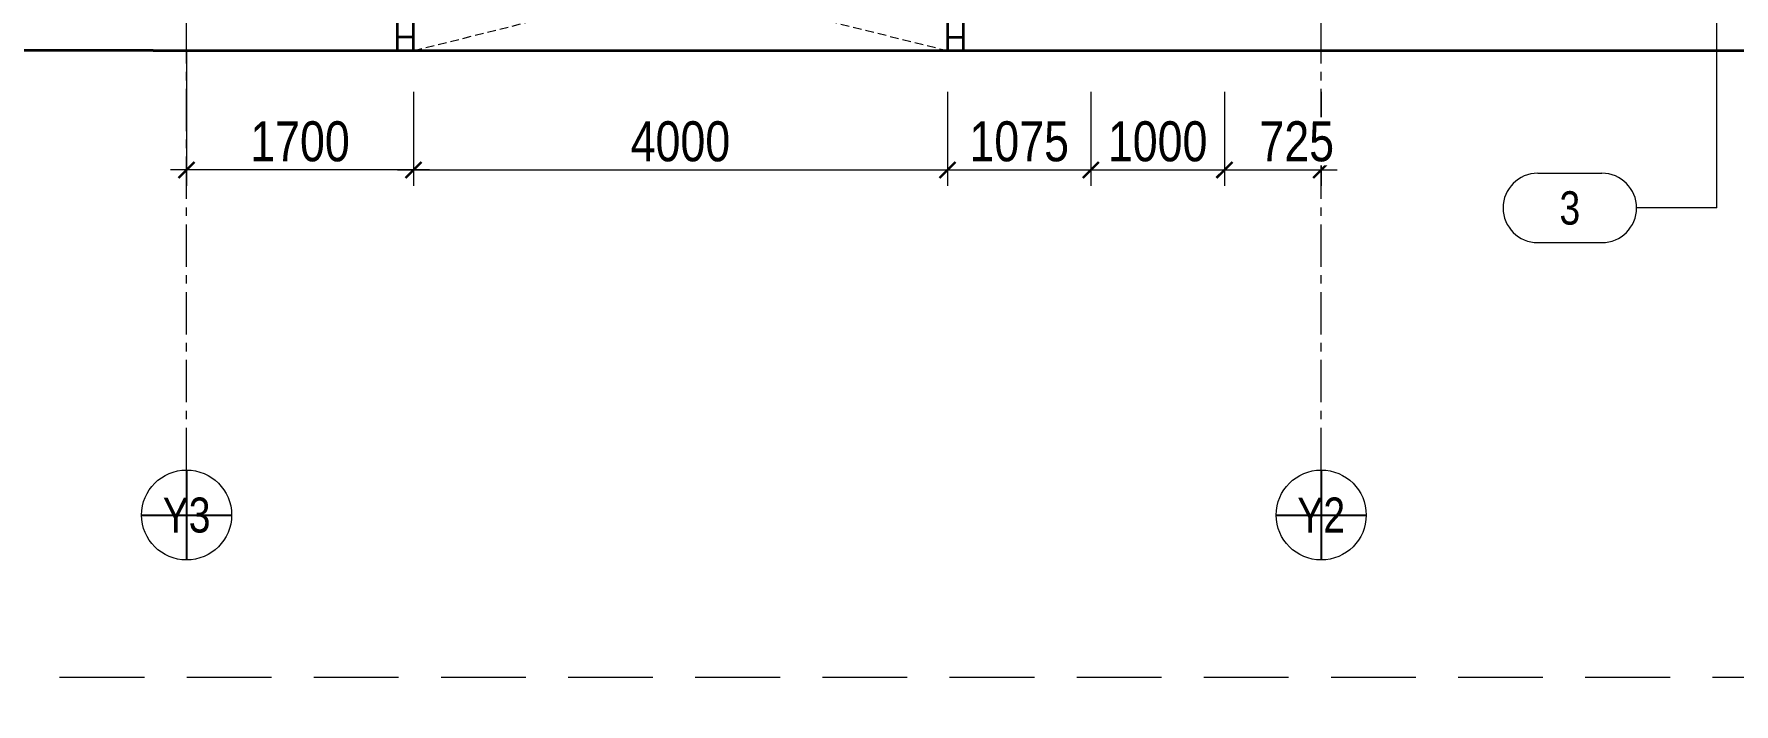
# Model space of a CAD drawing. Header units: millimetres. Extents: x -547695 to 905972, y -1055718 to 167349.
# Drawn here: x -528445 to -515709, y -976239 to -971217 of the extents above; entities that cross this region are included whole.
import ezdxf
from ezdxf.enums import TextEntityAlignment as Align
from ezdxf.xclip import XClip

# ---------------------------------------------------------------- set-up
doc = ezdxf.new("R2010")
doc.units = ezdxf.units.MM
doc.header["$XCLIPFRAME"] = 0
doc.linetypes.add('CENTER', pattern=[50.8, 31.75, -6.35, 6.35, -6.35])
doc.linetypes.add('HIDDEN', pattern=[9.525, 6.35, -3.175])
doc.layers.get('DEFPOINTS').update_dxf_attribs({"color": 1, "lineweight": 25})
for name, color, linetype, lineweight in [('A-DIMS', 8, 'Continuous', 9), ('A-FINE', 255, 'Continuous', 25), ('A-GRID', 250, 'CENTER', 15), ('A-HEVY', 111, 'Continuous', 35), ('A-HIDD', 45, 'HIDDEN', 9), ('A-PATT', 252, 'Continuous', 9), ('A-SYMBOLS', 10, 'Continuous', 13)]:
    doc.layers.add(name, color=color, linetype=linetype, lineweight=lineweight)
doc.styles.add('VTK _ Arial_2.5 mm', font='arial.ttf', dxfattribs={"width": 0.8})
doc.styles.add('VTK_Arial', font='arial.ttf', dxfattribs={"width": 0.8})
doc.styles.add('VTK_Arial_3.5 mm', font='arial.ttf', dxfattribs={"width": 0.8, "height": 3.5})
doc.dimstyles.new('A-2.5-DIM120', dxfattribs={"dimscale": 120, "dimtxt": 2.5, "dimasz": 1, "dimexe": 1, "dimexo": 0, "dimgap": 0.5, "dimtad": 1, "dimdec": 0, "dimzin": 12, "dimdsep": 46, "dimtxsty": 'VTK_Arial', "dimblk": 'ARCHTICK', "dimcen": 0, "dimdle": 1, "dimclrd": 256, "dimclre": 256, "dimclrt": 7, "dimadec": 1, "dimazin": 3, "dimtfac": 1, "dimtdec": 0, "dimtmove": 0, "dimatfit": 2, "dimfxl": 20, "dimtfill": 1, "dimtolj": 1, "dimtzin": 0, "dimlwd": -1, "dimlwe": -1, "dimarcsym": 0})

# ---------------------------------------------------------------- blocks, each defined once
blk = doc.blocks.new('E56U67')
at = {"layer": 'A-GRID', "ltscale": 10}
blk.add_lwpolyline([(-889.9, -5500), (36929.7, -5500)], dxfattribs=at)
blk = doc.blocks.new('A$C2c41236e')
at = {"layer": 'A-PATT', "ltscale": 5, "true_color": 0xff1a1a, "extrusion": (0, 0, -1)}
h = blk.add_hatch(color=1, dxfattribs=at)
h.dxf.hatch_style = 1
h.paths.add_polyline_path([(-347500, -100), (-348500, -100), (-348500, 20800), (-347500, 20800)])
at = {"layer": 'A-PATT', "ltscale": 5, "true_color": 0x2aa800, "extrusion": (0, 0, -1)}
h = blk.add_hatch(color=84, dxfattribs=at)
h.dxf.hatch_style = 1
h.paths.add_polyline_path([(-351500, -100), (-352500, -100), (-352500, 20800), (-351500, 20800)])
at = {"layer": 'A-PATT', "ltscale": 5, "true_color": 0xff1a1a, "extrusion": (0, 0, -1)}
h = blk.add_hatch(color=1, dxfattribs=at)
h.dxf.hatch_style = 1
h.paths.add_polyline_path([(-355500, -100), (-356500, -100), (-356500, 20800), (-355500, 20800)])
at = {"layer": 'A-FINE', "ltscale": 5, "extrusion": (0, 0, -1)}
for points in [[(-347500, -100), (-348500, -100), (-348500, 20800), (-347500, 20800)], [(-351500, -100), (-352500, -100), (-352500, 20800), (-351500, 20800)], [(-355500, -100), (-356500, -100), (-356500, 20800), (-355500, 20800)]]:
    blk.add_lwpolyline(points, close=True, dxfattribs=at)
blk = doc.blocks.new('*U331')
blk.add_wipeout([(4.5, 0), (4.46, -0.56), (4.36, -1.12), (4.18, -1.66), (3.94, -2.17), (3.64, -2.65), (3.28, -3.08), (2.87, -3.47), (2.41, -3.8), (1.92, -4.07), (1.39, -4.28), (0.84, -4.42), (0.28, -4.49), (-0.28, -4.49), (-0.84, -4.42), (-1.39, -4.28), (-1.92, -4.07), (-2.41, -3.8), (-2.87, -3.47), (-3.28, -3.08), (-3.64, -2.65), (-3.94, -2.17), (-4.18, -1.66), (-4.36, -1.12), (-4.46, -0.56), (-4.5, 0), (-4.46, 0.56), (-4.36, 1.12), (-4.18, 1.66), (-3.94, 2.17), (-3.64, 2.65), (-3.28, 3.08), (-2.87, 3.47), (-2.41, 3.8), (-1.92, 4.07), (-1.39, 4.28), (-0.84, 4.42), (-0.28, 4.49), (0.28, 4.49), (0.84, 4.42), (1.39, 4.28), (1.92, 4.07), (2.41, 3.8), (2.87, 3.47), (3.28, 3.08), (3.64, 2.65), (3.94, 2.17), (4.18, 1.66), (4.36, 1.12), (4.46, 0.56)])
blk.add_circle((0, 0), 4.5)
at = {"layer": 'DEFPOINTS', "color": 250}
for p, q in [((0, 4.5), (0, -4.5)), ((-4.5, 0), (4.5, 0))]:
    blk.add_line(p, q, dxfattribs=at)
at = {"color": 7, "style": 'VTK_Arial_3.5 mm', "width": 0.8}
blk.add_attdef('X12', text='', height=3.5, dxfattribs=at).set_placement((0, 0), align=Align.MIDDLE_CENTER)
blk = doc.blocks.new('*U332')
blk.add_wipeout([(4.5, 0), (4.46, -0.56), (4.36, -1.12), (4.18, -1.66), (3.94, -2.17), (3.64, -2.65), (3.28, -3.08), (2.87, -3.47), (2.41, -3.8), (1.92, -4.07), (1.39, -4.28), (0.84, -4.42), (0.28, -4.49), (-0.28, -4.49), (-0.84, -4.42), (-1.39, -4.28), (-1.92, -4.07), (-2.41, -3.8), (-2.87, -3.47), (-3.28, -3.08), (-3.64, -2.65), (-3.94, -2.17), (-4.18, -1.66), (-4.36, -1.12), (-4.46, -0.56), (-4.5, 0), (-4.46, 0.56), (-4.36, 1.12), (-4.18, 1.66), (-3.94, 2.17), (-3.64, 2.65), (-3.28, 3.08), (-2.87, 3.47), (-2.41, 3.8), (-1.92, 4.07), (-1.39, 4.28), (-0.84, 4.42), (-0.28, 4.49), (0.28, 4.49), (0.84, 4.42), (1.39, 4.28), (1.92, 4.07), (2.41, 3.8), (2.87, 3.47), (3.28, 3.08), (3.64, 2.65), (3.94, 2.17), (4.18, 1.66), (4.36, 1.12), (4.46, 0.56)])
blk.add_circle((0, 0), 4.5)
at = {"layer": 'DEFPOINTS', "color": 250}
for p, q in [((0, 4.5), (0, -4.5)), ((-4.5, 0), (4.5, 0))]:
    blk.add_line(p, q, dxfattribs=at)
at = {"color": 7, "style": 'VTK_Arial_3.5 mm', "width": 0.8}
blk.add_attdef('X12', text='', height=3.5, dxfattribs=at).set_placement((0, 0), align=Align.MIDDLE_CENTER)
blk = doc.blocks.new('RE6UY')
at = {"layer": 'A-GRID', "ltscale": 10}
for points in [[(-14500, -1731.3), (-14500, 10949.4)], [(-6000, -1731.3), (-6000, 10949.4)]]:
    blk.add_lwpolyline(points, dxfattribs=at)
at = {"layer": 'A-SYMBOLS', "xscale": 74.91082045184334, "yscale": 74.91082045184334, "zscale": 74.91082045184334}
for name, p, values in [('*U331', (-14500, -2068.4), {'X12': 'Y3'}), ('*U332', (-6000, -2068.4), {'X12': 'Y2'})]:
    blk.add_blockref(name, p, dxfattribs=at).add_auto_attribs(values)
blk = doc.blocks.new('_ARCHTICK')
at = {"color": 0, "linetype": 'ByBlock', "const_width": 0.15}
blk.add_lwpolyline([(-0.5, -0.5), (0.5, 0.5)], dxfattribs=at)
blk = doc.blocks.new('*D431')
at = {"layer": 'A-DIMS', "transparency": 16777216}
for p, q in [((-525602, -971651), (-525602, -972356)), ((-521602, -971651), (-521602, -972356)), ((-525722, -972236), (-521482, -972236))]:
    blk.add_line(p, q, dxfattribs=at)
at = {"layer": 'DEFPOINTS', "color": 0, "transparency": 16777216}
for p in [(-525602, -971651), (-521602, -971651), (-521602, -972236)]:
    blk.add_point(p, dxfattribs=at)
at = {"layer": 'A-DIMS', "transparency": 16777216, "xscale": 120, "yscale": 120, "zscale": 120, "rotation": 180}
blk.add_blockref('_ARCHTICK', (-525602, -972236), dxfattribs=at)
at = {"layer": 'A-DIMS', "transparency": 16777216, "xscale": 120, "yscale": 120, "zscale": 120}
blk.add_blockref('_ARCHTICK', (-521602, -972236), dxfattribs=at)
at = {"layer": 'A-DIMS', "color": 7, "transparency": 16777216, "insert": (-523602, -972023), "char_height": 300, "attachment_point": 5, "style": 'VTK_Arial', "bg_fill": 3, "box_fill_scale": 1.1, "bg_fill_color": 257, "bg_fill_transparency": 0}
blk.add_mtext('\\A1;4000', dxfattribs=at)
blk = doc.blocks.new('*D432')
at = {"layer": 'A-DIMS', "transparency": 16777216}
for p, q in [((-521602, -971651), (-521602, -972356)), ((-520527, -971651), (-520527, -972356)), ((-521722, -972236), (-520407, -972236))]:
    blk.add_line(p, q, dxfattribs=at)
at = {"layer": 'DEFPOINTS', "color": 0, "transparency": 16777216}
for p in [(-521602, -971651), (-520527, -971651), (-520527, -972236)]:
    blk.add_point(p, dxfattribs=at)
at = {"layer": 'A-DIMS', "transparency": 16777216, "xscale": 120, "yscale": 120, "zscale": 120, "rotation": 180}
blk.add_blockref('_ARCHTICK', (-521602, -972236), dxfattribs=at)
at = {"layer": 'A-DIMS', "transparency": 16777216, "xscale": 120, "yscale": 120, "zscale": 120}
blk.add_blockref('_ARCHTICK', (-520527, -972236), dxfattribs=at)
at = {"layer": 'A-DIMS', "color": 7, "transparency": 16777216, "insert": (-521064, -972023), "char_height": 300, "attachment_point": 5, "style": 'VTK_Arial', "bg_fill": 3, "box_fill_scale": 1.1, "bg_fill_color": 257, "bg_fill_transparency": 0}
blk.add_mtext('\\A1;1075', dxfattribs=at)
blk = doc.blocks.new('*D433')
at = {"layer": 'A-DIMS', "transparency": 16777216}
for p, q in [((-520527, -971651), (-520527, -972356)), ((-519527, -971651), (-519527, -972356)), ((-520647, -972236), (-519407, -972236))]:
    blk.add_line(p, q, dxfattribs=at)
at = {"layer": 'DEFPOINTS', "color": 0, "transparency": 16777216}
for p in [(-520527, -971651), (-519527, -971651), (-519527, -972236)]:
    blk.add_point(p, dxfattribs=at)
at = {"layer": 'A-DIMS', "transparency": 16777216, "xscale": 120, "yscale": 120, "zscale": 120, "rotation": 180}
blk.add_blockref('_ARCHTICK', (-520527, -972236), dxfattribs=at)
at = {"layer": 'A-DIMS', "transparency": 16777216, "xscale": 120, "yscale": 120, "zscale": 120}
blk.add_blockref('_ARCHTICK', (-519527, -972236), dxfattribs=at)
at = {"layer": 'A-DIMS', "color": 7, "transparency": 16777216, "insert": (-520027, -972023), "char_height": 300, "attachment_point": 5, "style": 'VTK_Arial', "bg_fill": 3, "box_fill_scale": 1.1, "bg_fill_color": 257, "bg_fill_transparency": 0}
blk.add_mtext('\\A1;1000', dxfattribs=at)
blk = doc.blocks.new('*D434')
at = {"layer": 'A-DIMS', "transparency": 16777216}
for p, q in [((-519527, -971651), (-519527, -972356)), ((-518802, -971651), (-518802, -972356)), ((-519647, -972236), (-518682, -972236))]:
    blk.add_line(p, q, dxfattribs=at)
at = {"layer": 'DEFPOINTS', "color": 0, "transparency": 16777216}
for p in [(-519527, -971651), (-518802, -971651)]:
    blk.add_point(p, dxfattribs=at)
at = {"layer": 'A-DIMS', "transparency": 16777216, "xscale": 120, "yscale": 120, "zscale": 120, "rotation": 180}
blk.add_blockref('_ARCHTICK', (-519527, -972236), dxfattribs=at)
at = {"layer": 'A-DIMS', "transparency": 16777216, "xscale": 120, "yscale": 120, "zscale": 120}
blk.add_blockref('_ARCHTICK', (-518802, -972236), dxfattribs=at)
at = {"layer": 'A-DIMS', "color": 7, "transparency": 16777216, "insert": (-518985, -972023), "char_height": 300, "attachment_point": 5, "style": 'VTK_Arial', "bg_fill": 3, "box_fill_scale": 1.1, "bg_fill_color": 257, "bg_fill_transparency": 0}
blk.add_mtext('\\A1;725', dxfattribs=at)
at = {"layer": 'DEFPOINTS', "color": 0, "transparency": 16777216}
blk.add_point((-518802, -972236), dxfattribs=at)
blk = doc.blocks.new('*D469')
at = {"layer": 'A-DIMS', "transparency": 16777216}
for p, q in [((-527302, -971342), (-527302, -972356)), ((-525602, -971651), (-525602, -972356)), ((-525482, -972236), (-527422, -972236))]:
    blk.add_line(p, q, dxfattribs=at)
at = {"layer": 'DEFPOINTS', "color": 0, "transparency": 16777216}
for p in [(-527302, -971342), (-525602, -971651), (-527302, -972236)]:
    blk.add_point(p, dxfattribs=at)
at = {"layer": 'A-DIMS', "transparency": 16777216, "xscale": 120, "yscale": 120, "zscale": 120, "rotation": 180}
blk.add_blockref('_ARCHTICK', (-527302, -972236), dxfattribs=at)
at = {"layer": 'A-DIMS', "transparency": 16777216, "xscale": 120, "yscale": 120, "zscale": 120}
blk.add_blockref('_ARCHTICK', (-525602, -972236), dxfattribs=at)
at = {"layer": 'A-DIMS', "color": 7, "transparency": 16777216, "insert": (-526452, -972023), "char_height": 300, "attachment_point": 5, "style": 'VTK_Arial', "bg_fill": 3, "box_fill_scale": 1.1, "bg_fill_color": 257, "bg_fill_transparency": 0}
blk.add_mtext('\\A1;1700', dxfattribs=at)
blk = doc.blocks.new('*U292')
blk.add_lwpolyline([(11, 0), (11, 14.39), (11, 16.98)])
blk.add_wipeout([(2.4, 2.6), (3.7, 2.25), (4.65, 1.3), (5, 0), (4.65, -1.3), (3.7, -2.25), (2.4, -2.6), (-2.4, -2.6), (-3.7, -2.25), (-4.65, -1.3), (-5, 0), (-4.65, 1.3), (-3.7, 2.25), (-2.4, 2.6)])
for points in [[(-2.4, 2.6), (2.4, 2.6)], [(11, 0), (5, 0)], [(-2.4, -2.6), (2.4, -2.6)]]:
    blk.add_lwpolyline(points)
for centre, start, end in [((-2.4, 0), 90, 270), ((2.4, 0), 270, 90)]:
    blk.add_arc(centre, 2.6, start, end)
at = {"color": 7, "style": 'VTK _ Arial_2.5 mm', "width": 0.8, "flags": 8}
blk.add_attdef('SYMBOL', text='', height=2.5, dxfattribs=at).set_placement((0, 0), align=Align.MIDDLE_CENTER)

msp = doc.modelspace()

# ---------------------------------------------------------------- linework, layer by layer
at = {"layer": 'A-HIDD', "ltscale": 100}
msp.add_lwpolyline([(-535873, -976038), (-494351.6, -976038)], dxfattribs=at)

# ---------------------------------------------------------------- block references
at = {"layer": 'A-FINE'}
ref = msp.add_blockref('A$C2c41236e', (-873794.2, -984874.6), dxfattribs=at)
XClip(ref).set_block_clipping_path([(345192.5000037338, -99.9999999993), (370802.4999987449, 5566.4290808587)])
at = {"layer": 'A-HEVY'}
ref = msp.add_blockref('E56U67', (-533564.1, -965841.7), dxfattribs=at)
XClip(ref).set_block_clipping_path([(-2308.9060320412, -6912.0841065748), (23066.4773646371, 4136.6074259381)])

# ---------------------------------------------------------------- next in the draw order: block references
msp.add_blockref('RE6UY', (-512801.7, -972753.8), dxfattribs=at)

# ---------------------------------------------------------------- next in the draw order: linework, layer by layer
for p, q in [((-525721.7, -971341.7), (-525721.7, -970741.7)), ((-521481.7, -971341.7), (-521481.7, -970741.7)), ((-527551.7, -971341.7), (-528904.4, -971341.7))]:
    msp.add_line(p, q, dxfattribs=at)
for points in [[(-525601.7, -971341.7), (-525601.7, -967341.7), (-521601.7, -967341.7), (-521601.7, -971341.7)], [(-527551.7, -971341.7), (-512551.7, -971341.7)], [(-525601.7, -971241.7), (-525721.7, -971241.7)], [(-521601.7, -971241.7), (-521481.7, -971241.7)]]:
    msp.add_lwpolyline(points, dxfattribs=at)
at = {"layer": 'A-HIDD', "ltscale": 10}
msp.add_lwpolyline([(-525601.7, -971341.7), (-523601.7, -970841.7), (-521601.7, -971341.7)], dxfattribs=at)

# ---------------------------------------------------------------- next in the draw order: dimensions: what is measured, and where the dimension line sits
at = {"layer": 'A-DIMS'}
dim = msp.add_linear_dim(base=(-521601.7, -972236), p1=(-525601.7, -971650.7), p2=(-521601.7, -971650.7), dimstyle='A-2.5-DIM120', override={"dimpost": '\\X'}, dxfattribs=at)
dim.commit()
dim.dimension.update_dxf_attribs({"geometry": '*D431', "text_midpoint": (-523601.7, -972022.8)})

# ---------------------------------------------------------------- next in the draw order: block references
at = {"layer": 'A-SYMBOLS', "xscale": 100, "yscale": 100, "zscale": 100}
msp.add_blockref('*U292', (-516939, -972520.5), dxfattribs=at).add_auto_attribs({'SYMBOL': '3'})

# ---------------------------------------------------------------- next in the draw order: dimensions: what is measured, and where the dimension line sits
at = {"layer": 'A-DIMS'}
for base, p1, p2, override, picture, middle in [((-527301.7, -972236), (-525601.7, -971650.7), (-527301.7, -971341.7), {"dimpost": '\\X', "dimtmove": 1}, '*D469', (-526451.7, -972022.8)), ((-520526.7, -972236), (-521601.7, -971650.7), (-520526.7, -971650.7), {"dimpost": '\\X'}, '*D432', (-521064.2, -972022.8))]:
    dim = msp.add_linear_dim(base=base, p1=p1, p2=p2, dimstyle='A-2.5-DIM120', override=override, dxfattribs=at)
    dim.commit()
    dim.dimension.update_dxf_attribs({"geometry": picture, "text_midpoint": middle})

# ---------------------------------------------------------------- next in the draw order: dimensions: what is measured, and where the dimension line sits
dim = msp.add_linear_dim(base=(-519526.7, -972236), p1=(-520526.7, -971650.7), p2=(-519526.7, -971650.7), dimstyle='A-2.5-DIM120', override={"dimpost": '\\X'}, dxfattribs=at)
dim.commit()
dim.dimension.update_dxf_attribs({"geometry": '*D433', "text_midpoint": (-520026.7, -972236), "dimtype": 160})

# ---------------------------------------------------------------- next in the draw order: dimensions: what is measured, and where the dimension line sits
dim = msp.add_linear_dim(base=(-518801.7, -972236), p1=(-519526.7, -971650.7), p2=(-518801.7, -971650.7), dimstyle='A-2.5-DIM120', override={"dimpost": '\\X'}, dxfattribs=at)
dim.commit()
dim.dimension.update_dxf_attribs({"geometry": '*D434', "text_midpoint": (-518984.9, -972236), "dimtype": 160})

doc.saveas('drawing.dxf')
